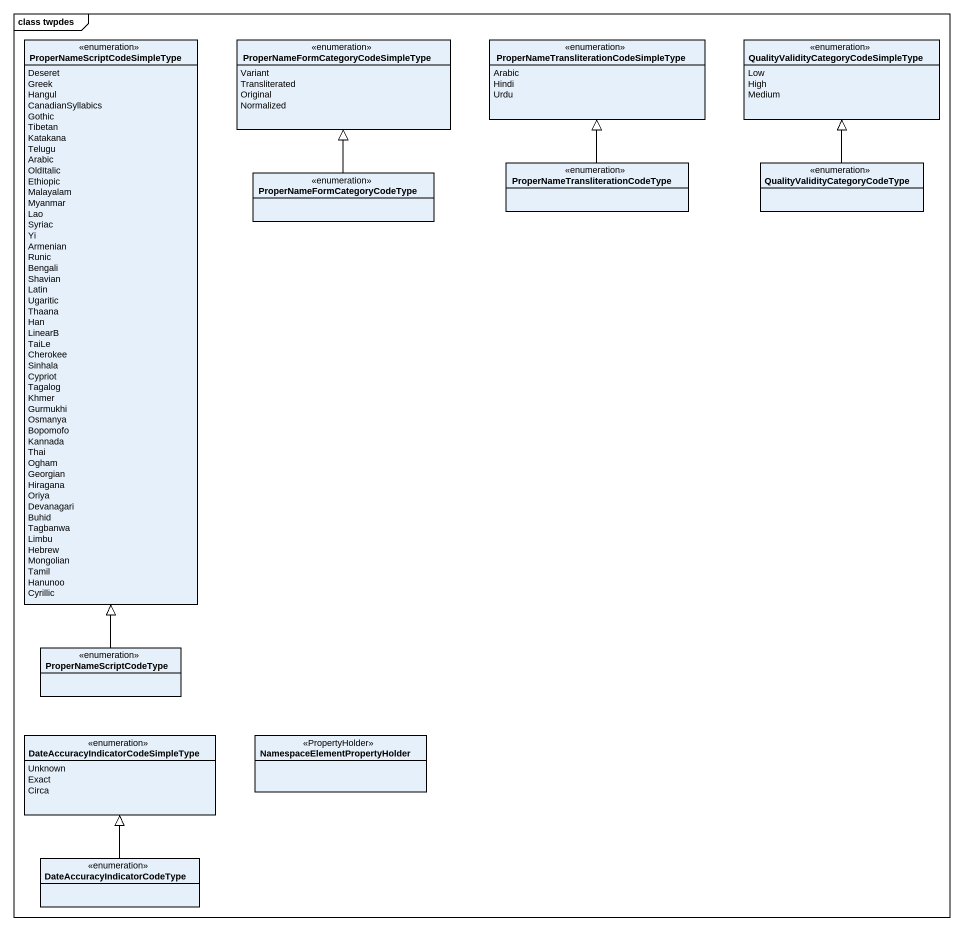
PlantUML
@startuml
mainframe class twpdes
hide circle
hide empty members
enum "ProperNameScriptCodeSimpleType" as ProperNameScriptCodeSimpleTy {
  Deseret
  Greek
  Hangul
  CanadianSyllabics
  Gothic
  Tibetan
  Katakana
  Telugu
  Arabic
  OldItalic
  Ethiopic
  Malayalam
  Myanmar
  Lao
  Syriac
  Yi
  Armenian
  Runic
  Bengali
  Shavian
  Latin
  Ugaritic
  Thaana
  Han
  LinearB
  TaiLe
  Cherokee
  Sinhala
  Cypriot
  Tagalog
  Khmer
  Gurmukhi
  Osmanya
  Bopomofo
  Kannada
  Thai
  Ogham
  Georgian
  Hiragana
  Oriya
  Devanagari
  Buhid
  Tagbanwa
  Limbu
  Hebrew
  Mongolian
  Tamil
  Hanunoo
  Cyrillic
}
enum "ProperNameFormCategoryCodeSimpleType" as ProperNameFormCategoryCodeSi {
  Variant
  Transliterated
  Original
  Normalized
}
enum "ProperNameTransliterationCodeSimpleType" as ProperNameTransliterationCod {
  Arabic
  Hindi
  Urdu
}
enum "QualityValidityCategoryCodeSimpleType" as QualityValidityCategoryCodeS {
  Low
  High
  Medium
}
enum "ProperNameFormCategoryCodeType" as ProperNameFormCategoryCodeTy
enum "ProperNameTransliterationCodeType" as ProperNameTransliterationCod_2
enum "QualityValidityCategoryCodeType" as QualityValidityCategoryCodeT
enum ProperNameScriptCodeType
enum "DateAccuracyIndicatorCodeSimpleType" as DateAccuracyIndicatorCodeSim {
  Unknown
  Exact
  Circa
}
class "NamespaceElementPropertyHolder" as NamespaceElementPropertyHold <<PropertyHolder>>
enum "DateAccuracyIndicatorCodeType" as DateAccuracyIndicatorCodeTyp
ProperNameFormCategoryCodeTy -up-|> ProperNameFormCategoryCodeSi
ProperNameTransliterationCod_2 -up-|> ProperNameTransliterationCod
QualityValidityCategoryCodeT -up-|> QualityValidityCategoryCodeS
ProperNameScriptCodeType -up-|> ProperNameScriptCodeSimpleTy
DateAccuracyIndicatorCodeTyp -up-|> DateAccuracyIndicatorCodeSim
@enduml
